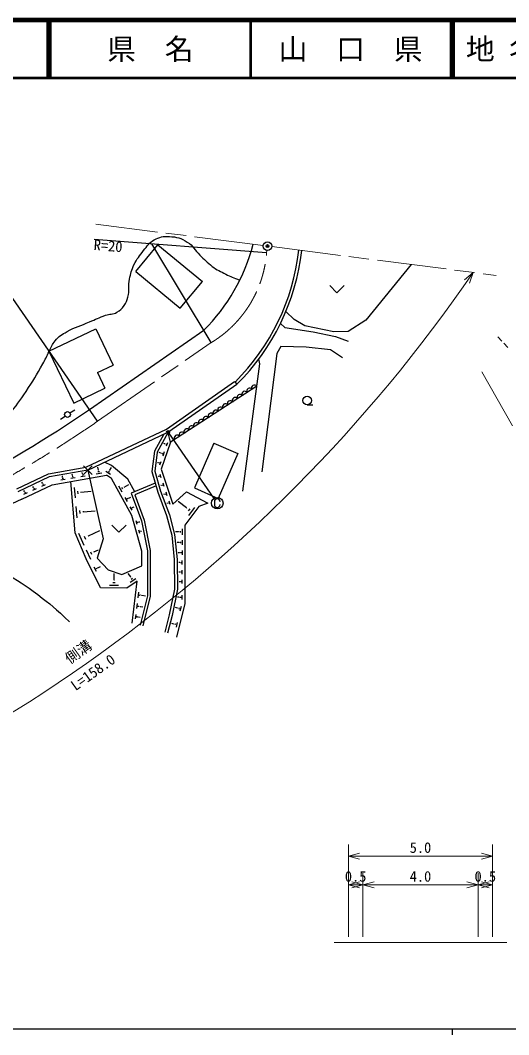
# Model space of a CAD drawing. Units: millimetres, scale not verified, with parts at other scales. Extents: x 40000 to 680000, y 20000 to 380000.
# Drawn here: x 293050 to 377808, y 204000 to 380000 of the extents above; entities that cross this region are included whole.
import ezdxf
from ezdxf.enums import TextEntityAlignment as Align

# ---------------------------------------------------------------- set-up
doc = ezdxf.new("R2010")
doc.units = ezdxf.units.MM
doc.header["$LTSCALE"] = 1000
doc.header["$PDMODE"] = 32
doc.header["$PDSIZE"] = 500
doc.linetypes.add('CHAIN', pattern=[18.5, 12, -1.5, 3.5, -1.5])
for name, color, linetype, lineweight in [('M-BGD', 7, 'Continuous', 25), ('M-BMK', 2, 'CHAIN', 13), ('M-BMK-SRVR', 3, 'Continuous', 25), ('M-STR-HTXT', 7, 'Continuous', 13), ('M-TTL', 2, 'Continuous', 140), ('M-TTL-BAND', 7, 'Continuous', 25), ('M-TTL-LINE', 7, 'Continuous', 50)]:
    doc.layers.add(name, color=color, linetype=linetype, lineweight=lineweight)
doc.layers.add('M-TTL-TXT', color=7, linetype='Continuous')
doc.styles.add('@ＭＳ ゴシック', font='')
doc.styles.add('ＭＳ ゴシック', font='')
doc.styles.get('@ＭＳ ゴシック').set_extended_font_data('@MS Gothic')
doc.styles.get('ＭＳ ゴシック').set_extended_font_data('MS Gothic')

msp = doc.modelspace()

# ---------------------------------------------------------------- linework, layer by layer
at = {"layer": 'M-BGD'}
for p, q in [((335793, 339660), (305882, 341975)), ((313111, 336409), (316934, 341033)), ((326196, 324086), (315853, 341204)), ((316934, 341033), (324641, 334661)), ((313111, 336409), (320818, 330037)), ((360890, 337627), (353022, 327946)), ((306460, 310430), (289390, 335101)), ((320818, 330037), (324641, 334661)), ((346749, 333990), (347999, 332740)), ((349249, 333990), (347999, 332740)), ((340574, 328087), (339132, 329475)), ((338188, 327390), (338982, 326675)), ((342453, 326960), (340574, 328087)), ((353022, 327946), (349969, 326020)), ((298029, 322616), (306155, 326484)), ((305038, 312486), (324901, 326230)), ((306155, 326484), (309163, 320163)), ((338982, 326675), (343861, 325943)), ((347479, 325973), (342453, 326960)), ((343861, 325943), (347733, 325120)), ((349969, 326020), (347479, 325973)), ((347733, 325120), (349959, 324327)), ((375940, 325076), (376619, 324342)), ((376959, 323975), (377638, 323241)), ((298029, 322616), (302326, 313587)), ((337549, 322162), (334988, 301673)), ((338281, 323382), (337549, 322162)), ((342672, 323290), (338281, 323382)), ((346910, 322802), (342672, 323290)), ((348953, 321430), (346910, 322802)), ((331695, 298319), (334622, 320394)), ((334622, 320394), (334458, 321263)), ((306455, 318874), (309163, 320163)), ((306455, 318874), (307744, 316165)), ((318396, 309082), (330248, 317308)), ((318821, 308647), (330626, 316840)), ((330248, 317308), (330626, 316840)), ((302326, 313587), (307744, 316165)), ((334106, 316496), (319132, 306778)), ((342828, 313294), (343828, 313294)), ((301665, 311886), (302496, 312442)), ((300003, 310774), (300834, 311330)), ((304449, 302473), (318396, 309082)), ((304795, 301973), (318562, 308497)), ((317937, 308201), (316340, 305226)), ((318627, 308429), (316824, 305070)), ((319132, 306778), (318733, 308416)), ((318783, 308438), (326664, 297049)), ((319132, 306778), (317505, 302149)), ((318102, 306515), (317962, 306564)), ((318108, 306534), (318095, 306496)), ((318310, 306527), (318257, 306376)), ((318571, 306690), (318358, 306085)), ((326651, 306647), (323256, 298854)), ((326651, 306647), (330777, 304850)), ((316340, 305226), (315878, 301719)), ((316824, 305070), (316388, 301758)), ((317454, 304908), (317133, 305020)), ((317462, 304930), (317446, 304885)), ((317704, 304922), (317640, 304740)), ((318018, 305118), (317763, 304391)), ((330777, 304850), (327382, 297057)), ((304045, 302723), (305545, 301223)), ((305545, 302723), (304045, 301223)), ((308880, 302780), (307644, 303323)), ((311685, 300411), (308880, 302780)), ((316936, 303238), (316881, 303257)), ((316943, 303258), (316929, 303219)), ((317151, 303250), (317096, 303094)), ((317421, 303419), (317201, 302794)), ((292450, 298693), (297950, 301338)), ((297950, 301338), (304449, 302473)), ((298104, 300857), (304764, 302021)), ((298567, 299415), (307988, 301061)), ((302121, 301001), (302078, 301247)), ((302145, 301005), (302098, 300997)), ((303976, 301096), (303792, 301064)), ((303845, 301302), (303802, 301548)), ((303868, 301306), (303822, 301298)), ((304795, 301973), (307461, 290043)), ((307230, 301436), (306196, 301256)), ((306604, 301966), (306512, 302493)), ((306788, 301679), (306529, 301633)), ((306637, 301972), (306572, 301961)), ((308690, 301211), (307913, 301699)), ((308860, 300514), (307988, 301061)), ((308545, 301627), (308350, 301749)), ((308618, 301906), (308569, 301936)), ((308594, 301921), (308885, 302386)), ((315878, 301719), (316915, 298157)), ((316388, 301758), (317390, 298315)), ((317168, 301004), (317216, 300861)), ((317268, 301277), (317460, 300703)), ((317505, 302149), (319530, 296073)), ((292696, 298257), (298104, 300857)), ((293347, 296905), (298567, 299415)), ((297391, 299427), (296731, 299124)), ((296879, 299672), (296791, 299866)), ((296900, 299681), (296859, 299663)), ((297053, 299512), (296888, 299436)), ((300844, 300321), (300106, 300192)), ((300529, 300494), (300344, 300462)), ((300398, 300700), (300355, 300946)), ((300421, 300704), (300374, 300695)), ((302546, 291103), (301811, 299982)), ((302568, 300622), (301829, 300493)), ((302252, 300795), (302068, 300763)), ((304292, 300923), (303553, 300794)), ((312401, 294074), (308860, 300514)), ((311091, 299006), (311879, 299440)), ((312910, 298192), (311685, 300411)), ((316470, 299687), (312285, 297930)), ((316611, 299203), (312920, 297654)), ((317019, 300875), (316962, 300856)), ((317013, 300893), (317025, 300857)), ((317516, 299326), (317418, 299293)), ((317510, 299344), (317522, 299307)), ((317672, 299462), (317722, 299311)), ((317778, 299748), (317979, 299144)), ((294266, 297995), (293626, 297702)), ((293770, 298233), (293694, 298398)), ((293790, 298242), (293750, 298223)), ((293938, 298077), (293778, 298004)), ((295824, 298709), (295173, 298411)), ((295320, 298950), (295237, 299129)), ((295340, 298959), (295299, 298941)), ((295490, 298792), (295328, 298718)), ((302400, 298933), (302548, 297143)), ((302992, 298306), (303029, 297859)), ((303543, 298183), (303552, 298071)), ((303548, 298127), (305379, 298278)), ((310745, 298123), (310160, 299188)), ((310845, 298698), (310699, 298964)), ((311109, 298973), (311073, 299040)), ((312285, 297930), (314063, 293134)), ((312920, 297654), (314545, 293270)), ((316915, 298157), (318439, 294066)), ((317390, 298315), (318916, 294218)), ((318029, 297756), (317930, 297723)), ((318022, 297775), (318035, 297736)), ((318189, 297895), (318241, 297740)), ((318297, 298190), (318504, 297570)), ((319530, 296073), (321881, 298171)), ((321881, 298171), (325570, 296218)), ((323256, 298854), (327382, 297057)), ((293347, 296905), (272057, 287271)), ((311631, 296512), (311241, 297221)), ((311698, 296894), (311600, 297072)), ((311874, 297078), (311849, 297122)), ((311862, 297100), (312206, 297289)), ((318562, 296212), (318501, 296191)), ((318555, 296230), (318568, 296193)), ((318715, 296345), (318764, 296197)), ((318818, 296627), (319016, 296034)), ((321917, 295392), (320448, 296498)), ((325570, 296218), (324051, 295639)), ((326733, 296476), (326733, 295976)), ((302672, 295637), (302837, 293651)), ((303330, 294942), (303371, 294445)), ((303941, 294805), (303951, 294681)), ((303946, 294743), (306067, 294918)), ((312454, 295015), (312125, 295613)), ((314120, 287903), (312401, 294074)), ((312510, 295338), (312428, 295488)), ((312658, 295493), (312638, 295530)), ((312648, 295511), (312828, 295610)), ((318439, 294066), (319337, 290685)), ((318916, 294218), (319831, 290775)), ((324051, 295639), (321628, 292420)), ((321950, 295436), (321884, 295348)), ((322471, 295250), (322207, 294899)), ((323290, 295460), (322231, 294054)), ((308913, 292413), (310163, 291163)), ((311413, 292413), (310163, 291163)), ((313348, 292537), (313171, 293173)), ((313472, 292829), (313428, 292988)), ((313646, 292942), (313635, 292982)), ((313641, 292962), (313784, 293002)), ((314063, 293134), (315102, 287935)), ((314545, 293270), (315602, 287985)), ((321628, 292420), (321591, 278822)), ((304473, 286541), (302546, 291103)), ((303136, 291017), (304103, 288929)), ((304125, 290524), (304367, 290002)), ((304842, 290619), (304903, 290488)), ((304872, 290553), (306843, 291466)), ((313780, 290985), (313619, 291563)), ((313893, 291250), (313853, 291395)), ((314052, 291353), (314042, 291389)), ((314047, 291371), (314107, 291388)), ((319337, 290685), (319767, 286432)), ((319831, 290775), (320267, 286460)), ((320506, 291261), (320001, 291262)), ((320506, 291293), (320506, 291229)), ((320816, 291389), (320815, 291131)), ((321126, 291775), (321123, 290744)), ((307461, 290043), (306398, 286689)), ((320612, 289391), (320270, 289392)), ((320612, 289418), (320612, 289365)), ((320866, 289496), (320865, 289285)), ((321121, 289813), (321118, 288967)), ((304471, 288135), (305223, 286511)), ((305240, 287752), (305429, 287346)), ((305798, 287825), (305845, 287724)), ((305822, 287774), (306628, 288148)), ((314120, 285340), (314120, 287903)), ((315102, 287935), (315102, 280155)), ((315602, 287985), (315602, 280093)), ((320664, 287614), (320450, 287615)), ((320664, 287637), (320664, 287590)), ((320890, 287707), (320889, 287519)), ((321116, 287989), (321114, 287237)), ((306979, 281530), (304473, 286541)), ((305835, 285190), (306198, 284406)), ((306398, 286689), (308321, 284666)), ((306487, 285016), (306992, 285250)), ((310647, 283857), (314120, 285340)), ((319767, 286432), (319810, 281321)), ((320267, 286460), (320310, 281273)), ((320707, 285922), (320571, 285922)), ((320708, 285943), (320707, 285901)), ((320909, 286005), (320909, 285837)), ((321111, 286256), (321109, 285585)), ((306206, 285005), (306297, 284809)), ((306476, 285040), (306499, 284991)), ((308321, 284666), (310647, 283857)), ((309335, 282916), (309350, 284006)), ((312224, 283414), (311799, 284029)), ((312193, 283393), (312255, 283435)), ((320709, 284257), (320585, 284257)), ((320709, 284277), (320709, 284236)), ((320907, 284339), (320907, 284173)), ((321107, 284587), (321105, 283925)), ((308556, 282007), (310088, 281986)), ((309137, 282459), (309520, 282454)), ((309287, 282916), (309383, 282915)), ((313308, 282686), (311541, 281465)), ((312140, 282487), (313121, 283165)), ((312305, 283035), (312550, 283205)), ((312472, 275394), (313308, 282686)), ((320710, 282601), (320599, 282601)), ((320710, 282621), (320710, 282581)), ((320906, 282682), (320905, 282519)), ((321102, 282926), (321101, 282273)), ((311541, 281465), (306979, 281530)), ((313482, 279814), (313596, 280809)), ((313823, 280153), (313852, 280402)), ((315102, 280155), (313832, 275058)), ((314132, 280212), (314139, 280274)), ((314136, 280243), (314799, 280167)), ((315602, 280093), (314317, 274937)), ((319810, 281321), (318908, 276852)), ((320310, 281273), (319395, 276741)), ((320649, 279905), (320334, 279906)), ((320649, 279928), (320648, 279882)), ((320872, 279997), (320871, 279812)), ((321095, 280275), (321093, 279532)), ((313265, 277922), (313365, 278792)), ((313564, 278218), (313589, 278436)), ((313835, 278270), (313841, 278324)), ((313838, 278297), (314319, 278242)), ((320350, 278008), (319975, 278099)), ((321591, 278822), (320181, 272999)), ((320952, 278304), (320749, 277470)), ((313062, 276149), (313149, 276903)), ((313321, 276406), (313343, 276594)), ((313556, 276451), (313561, 276498)), ((313558, 276474), (313869, 276438)), ((318908, 276852), (318126, 273814)), ((319395, 276741), (318611, 273690)), ((320356, 278034), (320343, 277982)), ((320625, 278052), (320575, 277843)), ((319699, 275248), (319343, 275334)), ((319706, 275273), (319693, 275223)), ((319966, 275290), (319917, 275089)), ((320280, 275534), (320085, 274728))]:
    msp.add_line(p, q, dxfattribs=at)
for centre, radius in [((342828, 314044), 750), ((301250, 311608), 500), ((318698, 308561), 150), ((318698, 308561), 120), ((318698, 308561), 90), ((318698, 308561), 60), ((318698, 308561), 30), ((327233, 296226), 1000)]:
    msp.add_circle(centre, radius, dxfattribs=at)
for centre, radius, start, end in [((301961, 349315), 32544, 314.81912, 345.45193), ((303159, 344512), 38490, 314.86376, 353.45285), ((303159, 344512), 38990, 314.78774, 353.44321), ((331170, 314590), 500, 32.98234, 212.98234), ((332008, 315135), 500, 32.98234, 212.98234), ((332847, 315679), 500, 32.98234, 212.98234), ((333686, 316224), 500, 32.98234, 212.98234), ((328653, 312957), 500, 32.98234, 212.98234), ((329492, 313502), 500, 32.98234, 212.98234), ((330331, 314046), 500, 32.98234, 212.98234), ((192661, 474899), 197500, 296.94529, 304.68009), ((326137, 311324), 500, 32.98234, 212.98234), ((326975, 311869), 500, 32.98234, 212.98234), ((327814, 312413), 500, 32.98234, 212.98234), ((323620, 309691), 500, 32.98234, 212.98234), ((324459, 310235), 500, 32.98234, 212.98234), ((325298, 310780), 500, 32.98234, 212.98234), ((320265, 307514), 500, 32.98234, 212.98234), ((321104, 308058), 500, 32.98234, 212.98234), ((321942, 308602), 500, 32.98234, 212.98234), ((322781, 309147), 500, 32.98234, 212.98234), ((327233, 296476), 500, 0, 180), ((327233, 295976), 500, 180, 0)]:
    msp.add_arc(centre, radius, start, end, dxfattribs=at)
for points, knots in [([(256440, 288264), (258746, 289068), (259328, 289273), (261183, 289908), (262615, 290399), (263424, 290653), (264853, 291156), (266662, 291792), (267708, 292075), (269458, 292859), (270584, 293362), (271163, 293754), (272217, 294394), (273492, 295168), (274178, 295649), (275383, 296529), (276650, 297454), (277369, 297966), (278549, 298999), (279815, 300108), (280426, 300835), (281620, 302022), (282714, 303110), (283312, 303735), (284402, 304828), (286170, 306602), (287175, 307580), (288936, 309362), (289788, 310224), (290302, 310674), (291094, 311592), (292373, 313073), (292975, 314000), (294069, 315622), (295281, 317421), (295886, 318480), (296947, 320372), (297413, 321201), (297619, 321695), (298068, 322534), (298461, 323270), (298573, 323759), (299106, 324401), (299755, 325183), (300291, 325474), (301169, 325984), (302598, 326815), (303532, 327020), (305055, 327664), (306138, 328121), (306727, 328425), (307837, 328815), (308588, 329078), (309120, 328937), (309804, 329343), (310375, 329680), (310652, 329965), (311051, 330494), (311436, 331003), (311553, 331367), (311723, 331981), (312049, 333160), (311748, 333905), (312011, 335099), (312230, 336095), (312321, 336683), (312779, 337594), (313298, 338630), (313718, 339148), (314458, 340041), (315108, 340827), (315391, 341412), (316281, 341912), (317200, 342429), (317865, 342533), (318919, 342487), (320192, 342433), (320959, 342207), (322037, 341528), (323069, 340878), (323322, 340123), (324196, 339273), (325014, 338478), (325431, 337974), (326355, 337306), (327212, 336687), (327757, 336430), (328706, 335963), (329637, 335504), (329987, 335371), (331155, 334932)], [0, 0, 0, 0, 1, 1, 1, 2, 2, 2, 3, 3, 3, 4, 4, 4, 5, 5, 5, 6, 6, 6, 7, 7, 7, 8, 8, 8, 9, 9, 9, 10, 10, 10, 11, 11, 11, 12, 12, 12, 13, 13, 13, 14, 14, 14, 15, 15, 15, 16, 16, 16, 17, 17, 17, 18, 18, 18, 19, 19, 19, 20, 20, 20, 21, 21, 21, 22, 22, 22, 23, 23, 23, 24, 24, 24, 25, 25, 25, 26, 26, 26, 27, 27, 27, 28, 28, 28, 29, 29, 29, 30, 30, 30, 30]), ([(284723, 279900), (284782, 280080), (284792, 280208), (284749, 280399), (284670, 280749), (284339, 280784), (284043, 280987), (283493, 281364), (283161, 281540), (282592, 281888), (281280, 282693), (280525, 283110), (279220, 283927), (278385, 284450), (277745, 284551), (277103, 285300), (276813, 285638), (276865, 285958), (276790, 286397), (276730, 286745), (276622, 286971), (276750, 287299), (276950, 287807), (277351, 287938), (277848, 288162), (278952, 288658), (279744, 288342), (280946, 288201), (282879, 287975), (283883, 287396), (285690, 286672), (287559, 285922), (288508, 285272), (290238, 284241), (292591, 282838), (293889, 282004), (296080, 280359), (298347, 278657), (299096, 277963), (301608, 275655)], [0, 0, 0, 0, 1, 1, 1, 2, 2, 2, 3, 3, 3, 4, 4, 4, 5, 5, 5, 6, 6, 6, 7, 7, 7, 8, 8, 8, 9, 9, 9, 10, 10, 10, 11, 11, 11, 12, 12, 12, 13, 13, 13, 13])]:
    msp.add_open_spline(points, degree=3, knots=knots, dxfattribs=at)
msp.add_point((318698, 308561), dxfattribs=at)
at = {"layer": 'M-BMK'}
for p, q in [((335198, 340918), (306185, 344633)), ((335793, 339660), (335846, 340078)), ((336686, 340727), (375618, 335741)), ((306460, 310430), (326196, 324086)), ((387680, 293596), (373148, 318981))]:
    msp.add_line(p, q, dxfattribs=at)
for centre, radius, start, end in [((315853, 341204), 20000, 301.14379, 355.57423), ((192661, 474899), 200000, 296.94529, 304.68009)]:
    msp.add_arc(centre, radius, start, end, dxfattribs=at)
at = {"layer": 'M-BMK-SRVR'}
msp.add_circle((335942, 340822), 750, dxfattribs=at)
msp.add_point((335942, 340822), dxfattribs=at)
at = {"layer": 'M-STR-HTXT'}
for p, q in [((371650, 336249), (370129, 334951)), ((370982, 334364), (371650, 336249)), ((350000, 221000), (350000, 237000)), ((375000, 221000), (375000, 237000)), ((351932, 235518), (350000, 235000)), ((350000, 235000), (375000, 235000)), ((350000, 235000), (351932, 234482)), ((375000, 235000), (373068, 235518)), ((373068, 234482), (375000, 235000)), ((352500, 221000), (352500, 232000)), ((372500, 221000), (372500, 232000)), ((351932, 230518), (350000, 230000)), ((350000, 230000), (352500, 230000)), ((350000, 230000), (351932, 229482)), ((352500, 230000), (350568, 230518)), ((350568, 229482), (352500, 230000)), ((354432, 230518), (352500, 230000)), ((352500, 230000), (372500, 230000)), ((352500, 230000), (354432, 229482)), ((372500, 230000), (370568, 230518)), ((370568, 229482), (372500, 230000)), ((374432, 230518), (372500, 230000)), ((372500, 230000), (375000, 230000)), ((372500, 230000), (374432, 229482)), ((375000, 230000), (373068, 230518)), ((373068, 229482), (375000, 230000)), ((347500, 220000), (350000, 220000)), ((350000, 220000), (352500, 220000)), ((352500, 220000), (372500, 220000)), ((372500, 220000), (375000, 220000)), ((375000, 220000), (377500, 220000))]:
    msp.add_line(p, q, dxfattribs=at)
msp.add_arc((149001, 489434), 270256, 284.80365, 325.47158, dxfattribs=at)
at = {"layer": 'M-TTL'}
msp.add_line((680000, 380000), (40000, 380000), dxfattribs=at)
at = {"layer": 'M-TTL-BAND'}
for p, q in [((40000, 205000), (579000, 205000)), ((368000, 205000), (368000, 204000))]:
    msp.add_line(p, q, dxfattribs=at)
at = {"layer": 'M-TTL-LINE'}
for p, q in [((297750, 380000), (297750, 370000)), ((298250, 380000), (298250, 370000)), ((333000, 380000), (333000, 370000)), ((367750, 380000), (367750, 370000)), ((368250, 380000), (368250, 370000)), ((40000, 370000), (680000, 370000))]:
    msp.add_line(p, q, dxfattribs=at)

# ---------------------------------------------------------------- texts
at = {"layer": 'M-BGD', "style": 'ＭＳ ゴシック'}
msp.add_text('R=20', height=1833, rotation=355.574, dxfattribs=at).set_placement((305882, 341975), align=Align.TOP_LEFT)
at = {"layer": 'M-STR-HTXT', "style": 'ＭＳ ゴシック'}
msp.add_text('側溝', height=1833, rotation=35.562, dxfattribs=at).set_placement((303963, 269240), align=Align.BOTTOM_CENTER)
at = {"layer": 'M-STR-HTXT', "style": '@ＭＳ ゴシック'}
msp.add_text('L=158.0', height=1833, rotation=35.562, dxfattribs=at).set_placement((305126, 267613), align=Align.TOP_CENTER)
at = {"layer": 'M-STR-HTXT', "style": 'ＭＳ ゴシック'}
for s, p in [('5.0', (360625, 235000)), ('0.5', (349375, 230000)), ('4.0', (360625, 230000)), ('0.5', (371875, 230000))]:
    msp.add_text(s, height=1833, dxfattribs=at).set_placement(p, align=Align.BOTTOM_LEFT)
at = {"layer": 'M-TTL-TXT', "style": 'ＭＳ ゴシック'}
for s, p in [('県\u3000名', (315625, 375000)), ('山\u3000口\u3000県', (350375, 375000))]:
    msp.add_text(s, height=3666, dxfattribs=at).set_placement(p, align=Align.MIDDLE_CENTER)
msp.add_text('地 名', height=3666, dxfattribs=at).set_placement((370380, 375000), align=Align.MIDDLE_LEFT)

doc.saveas('drawing.dxf')
